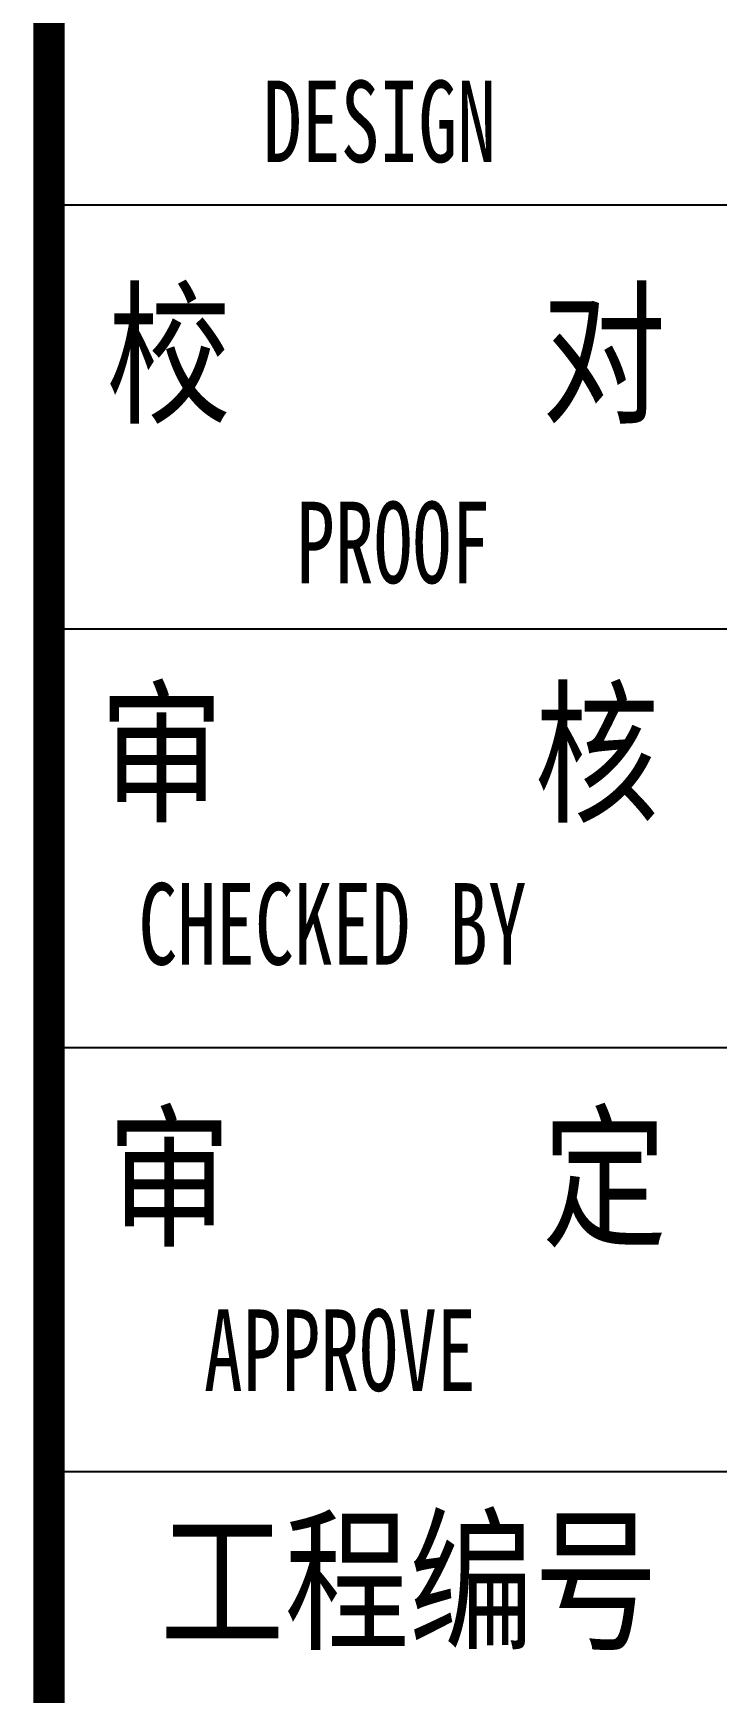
# Model space of a CAD drawing. Extents: x -266287 to 275962, y -324567 to 363765.
# Drawn here: x -82279 to -78088, y -313923 to -303747 of the extents above; entities that cross this region are included whole.
import ezdxf
from ezdxf.enums import TextEntityAlignment as Align

# ---------------------------------------------------------------- set-up
doc = ezdxf.new("R2010")
doc.units = 0
doc.header["$LTSCALE"] = 1000
doc.layers.get('0').update_dxf_attribs({"linetype": 'CONTINUOUS'})
doc.layers.add('0-TK', color=4, linetype='CONTINUOUS')
doc.layers.add('PUB_TITLE', color=4, linetype='CONTINUOUS')
doc.styles.add('-黑体', font='simhei.ttf', dxfattribs={"width": 0.8})

msp = doc.modelspace()

# ---------------------------------------------------------------- linework, layer by layer
at = {"layer": '0-TK', "const_width": 191.9817}
msp.add_lwpolyline([(-82183.49798, -322566.69496), (-82183.49798, -242566.69496)], dxfattribs=at)
at = {"layer": 'PUB_TITLE'}
for p, q in [((-82183.49798, -304798.43049), (-73764.58828, -304798.43049)), ((-82183.49798, -307398.43049), (-73764.58828, -307398.43049)), ((-82183.49798, -309966.69496), (-73764.58828, -309966.69496)), ((-82183.49798, -312566.69496), (-73764.58828, -312566.69496))]:
    msp.add_line(p, q, dxfattribs=at)

# ---------------------------------------------------------------- texts
at = {"style": '-黑体'}
for s, height, width, p in [('DESIGN', 500, 0.7, (-80870.52504, -304287.23369)), ('校     对', 700, 0.8, (-81830.66959, -305714.78495)), ('PROOF', 500, 0.7, (-80668.1462, -306869.19196)), ('审     核', 700, 0.8, (-81874.43311, -308161.38914)), ('CHECKED BY', 500, 0.7, (-81634.38099, -309207.90841)), ('工程编号', 700, 0.8, (-81502.34418, -313236.12783))]:
    msp.add_text(s, height=height, dxfattribs=dict(at, width=width)).set_placement(p, align=Align.MIDDLE_LEFT)
for s, height, width, p in [('审     定', 700, 0.8, (-81826.67465, -311113.25985)), ('APPROVE', 500, 0.7, (-81233.03715, -312071.94857))]:
    msp.add_text(s, height=height, dxfattribs=dict(at, width=width)).set_placement(p)

doc.saveas('drawing.dxf')
